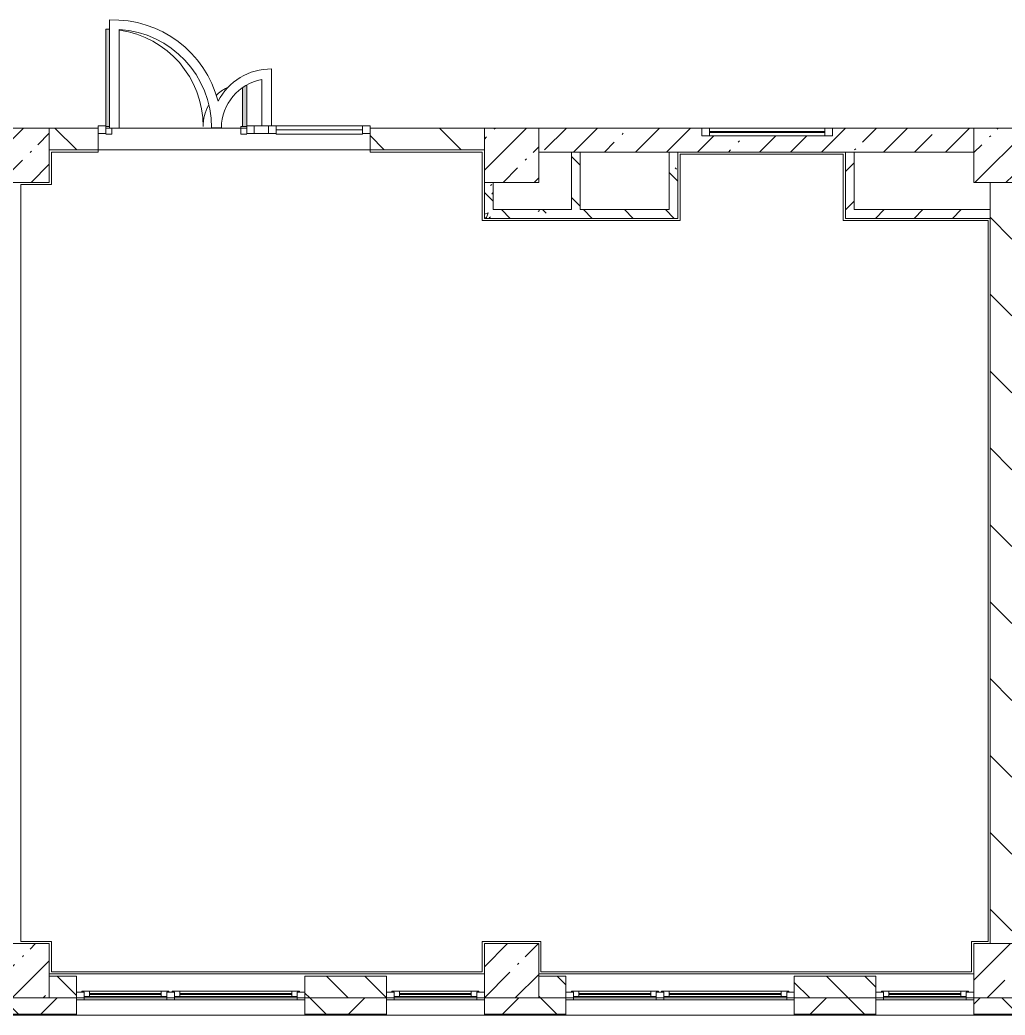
# Model space of a CAD drawing. Header units: millimetres. Extents: x -3902 to 188078, y -8553 to 29000.
# Drawn here: x 108708 to 117766, y -258 to 8895 of the extents above; entities that cross this region are included whole.
import ezdxf

# ---------------------------------------------------------------- set-up
doc = ezdxf.new("R2010")
doc.units = ezdxf.units.MM
for name, color, linetype, lineweight, true_color in [('A-DETL-GENF-4', 7, 'Continuous', 5, 0xaaaaaa), ('A-DOOR-1', 7, 'Continuous', 5, 0xaaaaaa), ('A-DOOR-2', 7, 'Continuous', 5, 0xe2e2e2), ('A-FLOR-2', 7, 'Continuous', 5, 0xaaaaaa), ('I-WALL-5', 7, 'Continuous', 5, 0x787878)]:
    doc.layers.add(name, color=color, linetype=linetype, lineweight=lineweight, true_color=true_color)
for name, color, linetype, lineweight in [('A-GLAZ-2', 7, 'Continuous', 5), ('A-GLAZ-CURT-2', 7, 'Continuous', 5), ('A-GLAZ-CWMG-2', 7, 'Continuous', 5), ('A-WALL', 7, 'Continuous', 9), ('A-WALL-3', 7, 'Continuous', 5), ('I-WALL-3', 7, 'Continuous', 5), ('S-COLS-4', 7, 'Continuous', 5)]:
    doc.layers.add(name, color=color, linetype=linetype, lineweight=lineweight)
pattern_1 = [(45, (61067.9, 0), (-353.5534, 353.5534), []), (135, (61067.9, 0), (-353.5534, -353.5534), [])]
pattern_2 = [(135, (61067.9, 0), (-353.5534, -353.5534), [])]
pattern_3 = [(45, (61067.9, 0), (-176.7767, 176.7767), [])]
pattern_4 = [(135, (61067.9, 0), (-377.171, -377.171), [533.4, -88.9, 17.78, -88.9]), (135, (61067.9, 376.94), (-377.171, -377.171), []), (50, (61067.9, 0), (637.6445, -55.7866), [66.675, -733.425]), (355, (61067.9, 0), (-123.3494, 668.699), [53.34, -586.74]), (100.451, (61121, -4.65), (514.299, 612.908), [56.665, -623.315]), (46.184, (61067.9, 177.8), (948.776, -147.15), [100.012, -1100.137]), (96.636, (61147, 165.5), (830.909, 865.997), [84.998, -934.973]), (351.184, (61067.9, 177.8), (830.918, 865.988), [80.01, -880.11]), (21, (61156.8, 133.35), (530.6506, -357.9283), [66.675, -733.425]), (326, (61156.8, 133.35), (216.308, 644.6585), [53.34, -586.74]), (71.451, (61201, 103.5), (746.9596, 286.724), [56.665, -623.315]), (37.5, (61067.9, 0), (10.8105, 295.9426), [16.764, -562.864, 16.764, -578.866, -588.962]), (37.5, (61067.9, 0), (10.8105, 295.9426), [-1175.258, 16.764, -572.198]), (7.5, (61067.9, 0), (233.8692, 350.6318), [16.764, -322.834, 16.764, -549.529, -224.472]), (7.5, (61067.9, 0), (233.8692, 350.6318), [-905.891, 16.764, -207.708]), (327.5, (60869.64, 0), (474.5678, -20.0513), [16.764, -205.486, 16.764, -676.656, -920.115]), (327.5, (60869.64, 0), (474.5678, -20.0513), [-915.67, 16.764, -903.351]), (317.5, (60780.74, 0), (518.4522, 88.9934), [16.764, -272.161, 16.764, -443.738, -653.415]), (317.5, (60780.74, 0), (518.4522, 88.9934), [-749.427, 16.764, -636.651])]

# ---------------------------------------------------------------- blocks, each defined once
blk = doc.blocks.new('BSC_Колонна _Прямоугольная - 500х500-V30-3_10_1_птичка')
at = {"layer": 'S-COLS-4'}
h = blk.add_hatch(dxfattribs=at)
h.set_pattern_fill('FP_41', color=256, style=0, pattern_type=2)
h.set_pattern_definition([(45, (-47660, -7650), (-285.123, 285.123), []), (45, (-47374.88, -7650), (-285.123, 285.123), [504.031, -100.806, 16.764, -84.042])])
h.paths.add_polyline_path([(-113.1, -250), (250, -250), (250, 250), (-250, 250), (-250, -250)])
for p, q in [((250, 250), (-250, 250)), ((-250, 250), (-250, -250)), ((250, -250), (250, 250)), ((-250, -250), (250, -250))]:
    blk.add_line(p, q, dxfattribs=at)
blk = doc.blocks.new('BSC_Колонна _Прямоугольная - 500х500-V31-3_10_1_птичка')
at = {"layer": 'S-COLS-4'}
h = blk.add_hatch(dxfattribs=at)
h.set_pattern_fill('FP_42', color=256, style=0, pattern_type=2)
h.set_pattern_definition([(45, (-52160, -7650), (-285.123, 285.123), []), (45, (-51874.88, -7650), (-285.123, 285.123), [504.031, -100.806, 16.764, -84.042])])
h.paths.add_polyline_path([(-250, -250), (250, -250), (250, 250), (-250, 250)])
for p, q in [((250, 250), (-250, 250)), ((-250, 250), (-250, -250)), ((250, -250), (250, 250)), ((-250, -250), (250, -250))]:
    blk.add_line(p, q, dxfattribs=at)
blk = doc.blocks.new('BSC_Колонна _Прямоугольная - 500х500-V37-3_10_1_птичка')
at = {"layer": 'S-COLS-4'}
h = blk.add_hatch(dxfattribs=at)
h.set_pattern_fill('FP_48', color=256, style=0, pattern_type=2)
h.set_pattern_definition([(45, (-47660, -150), (-285.123, 285.123), []), (45, (-47374.88, -150), (-285.123, 285.123), [504.031, -100.806, 16.764, -84.042])])
h.paths.add_polyline_path([(-250, -250), (250, -250), (250, 250), (-250, 250)])
for p, q in [((250, 250), (-250, 250)), ((-250, 250), (-250, -250)), ((250, -250), (250, 250)), ((-250, -250), (250, -250))]:
    blk.add_line(p, q, dxfattribs=at)
blk = doc.blocks.new('BSC_Колонна _Прямоугольная - 500х500-V38-3_10_1_птичка')
at = {"layer": 'S-COLS-4'}
h = blk.add_hatch(dxfattribs=at)
h.set_pattern_fill('FP_49', color=256, style=0, pattern_type=2)
h.set_pattern_definition([(45, (-52160, -150), (-285.123, 285.123), []), (45, (-51874.88, -150), (-285.123, 285.123), [504.031, -100.806, 16.764, -84.042])])
h.paths.add_polyline_path([(-250, -250), (250, -250), (250, 250), (-250, 250)])
for p, q in [((250, 250), (-250, 250)), ((-250, 250), (-250, -250)), ((250, -250), (250, 250)), ((-250, -250), (250, -250))]:
    blk.add_line(p, q, dxfattribs=at)
blk = doc.blocks.new('BSC_Колонна _Прямоугольная - 500х500-V51-3_10_1_птичка')
at = {"layer": 'S-COLS-4'}
h = blk.add_hatch(dxfattribs=at)
h.set_pattern_fill('FP_71', color=256, style=0, pattern_type=2)
h.set_pattern_definition([(45, (-56660, -150), (-285.123, 285.123), []), (45, (-56374.88, -150), (-285.123, 285.123), [504.031, -100.806, 16.764, -84.042])])
h.paths.add_polyline_path([(-250, -250), (250, -250), (250, 250), (-250, 250), (-250, 80.5)])
for p, q in [((250, 250), (-250, 250)), ((-250, 250), (-250, -250)), ((250, -250), (250, 250)), ((-250, -250), (250, -250))]:
    blk.add_line(p, q, dxfattribs=at)
blk = doc.blocks.new('BSC_Колонна _Прямоугольная - 500х500-V52-3_10_1_птичка')
at = {"layer": 'S-COLS-4'}
h = blk.add_hatch(dxfattribs=at)
h.set_pattern_fill('FP_72', color=256, style=0, pattern_type=2)
h.set_pattern_definition([(45, (-56660, -7650), (-285.123, 285.123), []), (45, (-56374.88, -7650), (-285.123, 285.123), [504.031, -100.806, 16.764, -84.042])])
h.paths.add_polyline_path([(-250, -250), (250, -250), (250, 250), (-250, 250)])
for p, q in [((250, 250), (-250, 250)), ((-250, 250), (-250, -250)), ((250, -250), (250, 250)), ((-250, -250), (250, -250))]:
    blk.add_line(p, q, dxfattribs=at)
blk = doc.blocks.new('120_Окно_СКБ_1Ст - 120_Окно_СКБ_1Ст 900х2500_h_-V62-3_10_1_птичка')
at = {"layer": 'A-GLAZ-2'}
for p, q in [((-450, -127), (-450, -57)), ((-450, -57), (-380, -57)), ((450, -57), (-450, -57)), ((-380, -57), (-380, -127)), ((380, -87), (-380, -87)), ((-380, -87), (-380, -127)), ((-330, -137), (-330, -87)), ((330, -137), (330, -87)), ((380, -127), (380, -57)), ((380, -57), (450, -57)), ((380, -127), (380, -87)), ((450, -57), (450, -127)), ((-380, -127), (-450, -127)), ((-450, -127), (-400, -127)), ((-380, -127), (-400, -127)), ((-400, -127), (-400, -137)), ((-400, -137), (400, -137)), ((400, -137), (-400, -137)), ((-330, -107), (330, -107)), ((330, -117), (-330, -117)), ((450, -127), (380, -127)), ((400, -127), (380, -127)), ((400, -127), (450, -127)), ((400, -137), (400, -127))]:
    blk.add_line(p, q, dxfattribs=at)
blk = doc.blocks.new('120_Окно_СКБ_2Ст - 120_Окно_СКБ_2Ст 2100х2400 _мал створка справа_-V63-3_10_1_птичка')
at = {"layer": 'A-GLAZ-2'}
for p, q in [((-1050, -127), (-1050, -57)), ((-1050, -57), (-980, -57)), ((1050, -57), (-1050, -57)), ((-980, -57), (-980, -127)), ((150, -87), (-980, -87)), ((-980, -87), (-980, -127)), ((-930, -137), (-930, -87)), ((100, -137), (100, -87)), ((150, -127), (150, -57)), ((150, -57), (220, -57)), ((150, -127), (150, -87)), ((220, -57), (220, -127)), ((980, -87), (220, -87)), ((220, -87), (220, -127)), ((270, -137), (270, -87)), ((930, -137), (930, -87)), ((980, -127), (980, -57)), ((980, -57), (1050, -57)), ((980, -127), (980, -87)), ((1050, -57), (1050, -127)), ((-980, -127), (-1050, -127)), ((-1050, -127), (-1000, -127)), ((-980, -127), (-1000, -127)), ((-1000, -127), (-1000, -137)), ((-1000, -137), (170, -137)), ((170, -137), (-1000, -137)), ((-930, -107), (100, -107)), ((100, -117), (-930, -117)), ((220, -127), (150, -127)), ((170, -127), (150, -127)), ((170, -127), (200, -127)), ((170, -137), (170, -127)), ((220, -127), (200, -127)), ((200, -127), (200, -137)), ((200, -137), (1000, -137)), ((1000, -137), (200, -137)), ((270, -107), (930, -107)), ((930, -117), (270, -117)), ((1050, -127), (980, -127)), ((1000, -127), (980, -127)), ((1000, -127), (1050, -127)), ((1000, -137), (1000, -127))]:
    blk.add_line(p, q, dxfattribs=at)
blk = doc.blocks.new('120_Окно_СКБ_1Ст - 120_Окно_СКБ_1Ст 900х2500_h_-V110-3_10_1_птичка')
at = {"layer": 'A-GLAZ-2'}
for p, q in [((-450, -127), (-450, -57)), ((-450, -57), (-380, -57)), ((450, -57), (-450, -57)), ((-380, -57), (-380, -127)), ((380, -87), (-380, -87)), ((-380, -87), (-380, -127)), ((-330, -137), (-330, -87)), ((330, -137), (330, -87)), ((380, -127), (380, -57)), ((380, -57), (450, -57)), ((380, -127), (380, -87)), ((450, -57), (450, -127)), ((-380, -127), (-450, -127)), ((-450, -127), (-400, -127)), ((-380, -127), (-400, -127)), ((-400, -127), (-400, -137)), ((-400, -137), (400, -137)), ((400, -137), (-400, -137)), ((-330, -107), (330, -107)), ((330, -117), (-330, -117)), ((450, -127), (380, -127)), ((400, -127), (380, -127)), ((400, -127), (450, -127)), ((400, -137), (400, -127))]:
    blk.add_line(p, q, dxfattribs=at)
blk = doc.blocks.new('Прямоугольный импост - 50 x 70 мм-V167-3_10_1_птичка')
at = {"layer": 'A-GLAZ-CWMG-2'}
for p, q in [((-70, 35), (0, 35)), ((-70, -35), (-70, 35)), ((0, 35), (0, -35)), ((0, -35), (-70, -35))]:
    blk.add_line(p, q, dxfattribs=at)
blk = doc.blocks.new('Дверь_Витражная_остекление_ - ДВН_ДАО_Главный вход_1200 в свету-V168-3_10_1_птичка')
at = {"layer": 'A-DOOR-2'}
for points in [[(-647.5, 30), (-613.5, 35), (-613.5, 925), (-647.5, 921.8), (-647.5, 35)], [(607.5, 30), (647.5, 35), (647.5, 410.5), (607.5, 378.4), (607.5, 35)]]:
    blk.add_hatch(color=256, dxfattribs=at).paths.add_polyline_path(points)
at = {"layer": 'A-DETL-GENF-4'}
for p, q in [((-613.5, 925), (-647.5, 925)), ((-647.5, 925), (-647.5, 35)), ((607.5, 385.1), (607.5, 30)), ((647.5, 35), (647.5, 410.5)), ((-647.5, 30), (-613.5, 30)), ((-613.5, 30), (-647.5, 30)), ((-592.5, -40), (-592.5, 15)), ((592.5, -40), (592.5, 30)), ((592.5, 30), (647.5, 30)), ((607.5, 30), (647.5, 30)), ((-647.5, -40), (-592.5, -40)), ((647.5, -40), (592.5, -40))]:
    blk.add_line(p, q, dxfattribs=at)
at = {"layer": 'A-DOOR-1'}
for p, q in [((-647.5, 925), (-647.5, 35)), ((647.5, 410.5), (647.5, 35))]:
    blk.add_line(p, q, dxfattribs=at)
for centre, radius, start, end in [((-647.5, 30), 895, 87.78643, 90), ((-647.5, 30), 895, 360, 81.92896), ((647.5, 30), 400, 117.12057, 134.53885), ((647.5, 30), 400, 151.21297, 180)]:
    blk.add_arc(centre, radius, start, end, dxfattribs=at)
blk = doc.blocks.new('Системная панель - Стемалит - 40мм-V169-3_10_1_птичка')
at = {"layer": 'A-GLAZ-CURT-2'}
for p, q in [((65, 35), (-65, 35)), ((-65, 35), (-65, -35)), ((65, -35), (65, 35)), ((-65, -35), (65, -35))]:
    blk.add_line(p, q, dxfattribs=at)
blk = doc.blocks.new('Прямоугольный импост - 50 x 70 мм-V170-3_10_1_птичка')
at = {"layer": 'A-GLAZ-CWMG-2'}
for p, q in [((-35, 35), (35, 35)), ((-35, -35), (-35, 35)), ((35, 35), (35, -35)), ((35, -35), (-35, -35))]:
    blk.add_line(p, q, dxfattribs=at)
blk = doc.blocks.new('Прямоугольный импост - 50 x 70 мм-V171-3_10_1_птичка')
at = {"layer": 'A-GLAZ-CWMG-2'}
for p, q in [((0, 35), (-70, 35)), ((-70, 35), (-70, -35)), ((0, -35), (0, 35)), ((-70, -35), (0, -35))]:
    blk.add_line(p, q, dxfattribs=at)
blk = doc.blocks.new('Системная панель - Стекло - 40мм-V175-3_10_1_птичка')
at = {"layer": 'A-GLAZ-CURT-2'}
for p, q in [((397.5, 0), (-397.5, 0)), ((-397.5, 0), (-397.5, -40)), ((397.5, -40), (397.5, 0)), ((-397.5, -40), (397.5, -40))]:
    blk.add_line(p, q, dxfattribs=at)
blk = doc.blocks.new('Прямоугольный импост - 50 x 70 мм-V173-3_10_1_птичка')
at = {"layer": 'A-GLAZ-CWMG-2'}
for p, q in [((-35, 35), (35, 35)), ((-35, -35), (-35, 35)), ((35, 35), (35, -35)), ((35, -35), (-35, -35))]:
    blk.add_line(p, q, dxfattribs=at)
blk = doc.blocks.new('Прямоугольный импост - 50 x 70 мм-V174-3_10_1_птичка')
at = {"layer": 'A-GLAZ-CWMG-2'}
blk.add_line((42060, 7920), (41265, 7920), dxfattribs=at)
blk = doc.blocks.new('120_Окно_СКБ_1Ст - 120_Окно_СКБ_1Ст 400х1200 EI30-V180-3_10_1_птичка')
at = {"layer": 'A-GLAZ-2'}
for p, q in [((-600, 40), (-600, 110)), ((-600, 110), (-530, 110)), ((600, 110), (-600, 110)), ((-530, 110), (-530, 40)), ((530, 40), (530, 110)), ((530, 110), (600, 110)), ((600, 110), (600, 40)), ((-530, 40), (-600, 40)), ((-600, 40), (600, 40)), ((530, 80), (-530, 80)), ((530, 70), (-530, 70)), ((600, 40), (530, 40))]:
    blk.add_line(p, q, dxfattribs=at)

msp = doc.modelspace()

# ---------------------------------------------------------------- hatches: boundary and pattern name
at = {"layer": 'A-WALL-3'}
h = msp.add_hatch(dxfattribs=at)
h.set_pattern_fill('FP_62', color=256, style=0, pattern_type=2)
h.set_pattern_definition([(135, (61067.9, 0), (-176.7767, -176.7767), [])])
h.paths.add_polyline_path([(126326.6, -100), (126477.9, -100), (126477.9, 100), (126227.9, 100), (126227.9, -100)])
h.paths.add_polyline_path([(116072.4, -100), (116577.9, -100), (116577.9, 100), (115827.9, 100), (115827.9, -100)])
h.paths.add_polyline_path([(117977.9, -100), (118877.9, -100), (118877.9, 100), (117977.9, 100), (117977.9, -52.2)])
h.paths.add_polyline_path([(125327.9, -100), (125327.9, 100), (124777.9, 100), (124777.9, -100)])
h.paths.add_polyline_path([(122477.9, -100), (122677.9, -100), (122677.9, 100), (122477.9, 100), (122477.9, 42.9)])
h.paths.add_polyline_path([(104885.9, -100), (105377.9, -100), (105377.9, 100), (104477.9, 100), (104477.9, -100)])
h.paths.add_polyline_path([(109227.9, -100), (109227.9, 100), (108977.9, 100), (108977.9, -100)])
h.paths.add_polyline_path([(112077.9, -100), (112077.9, 100), (111327.9, 100), (111327.9, -100)])
h.paths.add_polyline_path([(103727.9, -100), (103977.9, -100), (103977.9, 100), (103727.9, 100)])
h.paths.add_polyline_path([(113477.9, -100), (113727.9, -100), (113727.9, 100), (113477.9, 100), (113477.9, 33.3)])
h.paths.add_polyline_path([(102827.9, -100), (102827.9, 100), (102207.9, 100), (102207.9, -100)])
h.paths.add_polyline_path([(99607.9, -100), (99607.9, 100), (99557.9, 100), (99557.9, -100)])
h = msp.add_hatch(dxfattribs=at)
h.set_pattern_fill('FP_64', color=256, style=0, pattern_type=2)
h.set_pattern_definition(pattern_1)
h.paths.add_polyline_path([(116072.4, -250), (116577.9, -250), (116577.9, -100), (115827.9, -100), (115827.9, -250)])
h.paths.add_polyline_path([(117695, -250), (117695, -100), (117477.9, -100), (117477.9, -250)])
h.paths.add_polyline_path([(112077.9, -250), (112077.9, -100), (111327.9, -100), (111327.9, -250)])
h.paths.add_polyline_path([(102207.9, -250), (102827.9, -250), (102827.9, -100), (102207.9, -100)])
h.paths.add_polyline_path([(108977.9, -250), (109227.9, -250), (109227.9, -100), (108477.9, -100), (108477.9, -250), (108614.7, -250)])
h.paths.add_polyline_path([(103727.9, -250), (105377.9, -250), (105377.9, -100), (103727.9, -100)])
h.paths.add_polyline_path([(113727.9, -250), (113727.9, -100), (112977.9, -100), (112977.9, -250), (113275.8, -250)])
h.paths.add_polyline_path([(100107.9, -250), (100107.9, -100), (99377.9, -100), (99377.9, -250)])
h = msp.add_hatch(dxfattribs=at)
h.set_pattern_fill('FP_64', color=256, style=0, pattern_type=2)
h.set_pattern_definition(pattern_1)
h.paths.add_polyline_path([(131727.9, -250), (131727.9, -100), (128127.9, -100), (128127.9, -250), (130987.6, -250)])
h.paths.add_polyline_path([(136767.9, -250), (136767.9, -100), (132627.9, -100), (132627.9, -250), (136580.9, -250)])
h.paths.add_polyline_path([(117977.9, -250), (118877.9, -250), (118877.9, -100), (117695, -100), (117695, -250), (117936.8, -250)])
h.paths.add_polyline_path([(122477.9, -250), (122677.9, -250), (122677.9, -100), (121977.9, -100), (121977.9, -250)])
h.paths.add_polyline_path([(124777.9, -250), (125327.9, -250), (125327.9, -100), (124777.9, -100)])
h.paths.add_polyline_path([(126977.9, -250), (127227.9, -250), (127227.9, -100), (126227.9, -100), (126227.9, -250), (126477.9, -250)])
at = {"layer": 'I-WALL-3'}
h = msp.add_hatch(dxfattribs=at)
h.set_pattern_fill('FP_63', color=256, style=0, pattern_type=2)
h.set_pattern_definition(pattern_2)
h.paths.add_polyline_path([(112343.6, 7700), (112977.9, 7700), (112977.9, 7900), (111927.9, 7900), (111927.9, 7700)])
h.paths.add_polyline_path([(108977.9, 7700), (109427.9, 7700), (109427.9, 7900), (108977.9, 7900), (108977.9, 7750.3)])
h = msp.add_hatch(dxfattribs=at)
h.set_pattern_fill('FP_60', color=256, style=0, pattern_type=2)
h.set_pattern_definition([(45, (61067.9, 0), (-285.123, 285.123), []), (45, (61353, 0), (-285.123, 285.123), [504.031, -100.806, 16.764, -84.042])])
h.paths.add_polyline_path([(117477.9, 7680), (117477.9, 7900), (116177.9, 7900), (116177.9, 7830), (114977.9, 7830), (114977.9, 7900), (113477.9, 7900), (113477.9, 7680), (116377.9, 7680)])
h = msp.add_hatch(dxfattribs=at)
h.set_pattern_fill('FP_65', color=256, style=0, pattern_type=2)
h.set_pattern_definition(pattern_3)
h.paths.add_polyline_path([(116377.9, 7070), (116377.9, 7680), (116297.9, 7680), (116297.9, 7070)])
h = msp.add_hatch(dxfattribs=at)
h.set_pattern_fill('FP_63', color=256, style=0, pattern_type=2)
h.set_pattern_definition(pattern_2)
h.paths.add_polyline_path([(117628.6, 400), (117828.6, 400), (117828.6, 7400), (117628.6, 7400), (117628.6, 808.9)])
h = msp.add_hatch(dxfattribs=at)
h.set_pattern_fill('FP_65', color=256, style=0, pattern_type=2)
h.set_pattern_definition(pattern_3)
h.paths.add_polyline_path([(117628.6, 7070), (117628.6, 7150), (116377.9, 7150), (116377.9, 7070)])
at = {"layer": 'I-WALL-5'}
h = msp.add_hatch(dxfattribs=at)
h.set_pattern_fill('FP_70', color=256, style=0, pattern_type=2)
h.set_pattern_definition(pattern_4)
h.paths.add_polyline_path([(113857.9, 7150), (113857.9, 7680), (113777.9, 7680), (113777.9, 7150)])
h = msp.add_hatch(dxfattribs=at)
h.set_pattern_fill('FP_70', color=256, style=0, pattern_type=2)
h.set_pattern_definition(pattern_4)
h.paths.add_polyline_path([(114757.9, 7150), (114757.9, 7680), (114677.9, 7680), (114677.9, 7150)])
h = msp.add_hatch(dxfattribs=at)
h.set_pattern_fill('FP_70', color=256, style=0, pattern_type=2)
h.set_pattern_definition(pattern_4)
h.paths.add_polyline_path([(113057.9, 7150), (113057.9, 7400), (112977.9, 7400), (112977.9, 7150)])
h = msp.add_hatch(dxfattribs=at)
h.set_pattern_fill('FP_70', color=256, style=0, pattern_type=2)
h.set_pattern_definition(pattern_4)
h.paths.add_polyline_path([(114208, 7070), (114757.9, 7070), (114757.9, 7150), (112977.9, 7150), (112977.9, 7070)])

# ---------------------------------------------------------------- linework, layer by layer
at = {"layer": 'A-FLOR-2'}
for p, q in [((109531.9, 8894.4), (109531.9, 7900)), ((109621.9, 7900), (109621.9, 8806.8)), ((111022.1, 7920), (111022.1, 8443.9)), ((110932.1, 8346.4), (110932.1, 7920)), ((109531.9, 7900), (109621.9, 7900)), ((110470.5, 7903.5), (110560.6, 7903.5)), ((109427.9, 7700), (109427.9, 7680)), ((111927.9, 7680), (111927.9, 7700)), ((109427.9, 7680), (108997.9, 7680)), ((108997.9, 7680), (108997.9, 7380)), ((112957.9, 7680), (111927.9, 7680)), ((112957.9, 7050), (112957.9, 7680)), ((116277.9, 7660), (114777.9, 7660)), ((114777.9, 7660), (114777.9, 7050)), ((116277.9, 7050), (116277.9, 7660)), ((108997.9, 7380), (108717.9, 7380)), ((108717.9, 7380), (108717.9, 420)), ((114777.9, 7050), (112957.9, 7050)), ((117608.6, 7050), (116277.9, 7050)), ((117608.6, 420), (117608.6, 7050)), ((108717.9, 420), (108997.9, 420)), ((108997.9, 420), (108997.9, 140)), ((112957.9, 140), (112957.9, 420)), ((112957.9, 420), (113497.9, 420)), ((113497.9, 420), (113497.9, 140)), ((117457.9, 140), (117457.9, 420)), ((117457.9, 420), (117608.6, 420)), ((108997.9, 140), (112957.9, 140)), ((113497.9, 140), (117457.9, 140))]:
    msp.add_line(p, q, dxfattribs=at)
for centre, radius, start, end in [((109565.6, 7900), 995, 14.33829, 91.93805), ((109565.5, 7903.5), 905, 360, 86.42904), ((111014.6, 7900), 544, 89.21005, 153.06648), ((111014.6, 7900), 454, 100.46985, 179.55829)]:
    msp.add_arc(centre, radius, start, end, dxfattribs=at)
at = {"layer": 'A-WALL'}
for p, q in [((114757.9, 7680), (114677.9, 7680)), ((116377.9, 7680), (116297.9, 7680)), ((117628.6, 7070), (117628.6, 7150)), ((108977.9, -100), (109227.9, -100)), ((111327.9, -100), (112077.9, -100)), ((113477.9, -100), (113727.9, -100)), ((115827.9, -100), (116577.9, -100)), ((108477.9, -250), (109227.9, -250)), ((108477.9, -253), (109227.9, -253)), ((111327.9, -250), (112077.9, -250)), ((111327.9, -253), (112077.9, -253)), ((112977.9, -250), (113727.9, -250)), ((112977.9, -253), (113727.9, -253)), ((115827.9, -250), (116577.9, -250)), ((115827.9, -253), (116577.9, -253)), ((117477.9, -250), (118877.9, -250)), ((117477.9, -253), (118877.9, -253))]:
    msp.add_line(p, q, dxfattribs=at)
at = {"layer": 'A-WALL-3'}
for p, q in [((109227.9, 100), (108977.9, 100)), ((109227.9, -258), (109227.9, 100)), ((112077.9, 100), (111327.9, 100)), ((111327.9, 100), (111327.9, -258)), ((112077.9, -258), (112077.9, 100)), ((113727.9, 100), (113477.9, 100)), ((113727.9, -258), (113727.9, 100)), ((116577.9, 100), (115827.9, 100)), ((115827.9, 100), (115827.9, -258)), ((116577.9, -258), (116577.9, 100)), ((109227.9, -100), (111327.9, -100)), ((112077.9, -100), (112977.9, -100)), ((112977.9, -100), (112977.9, -258)), ((113727.9, -100), (115827.9, -100)), ((116577.9, -100), (117477.9, -100)), ((117477.9, -100), (117477.9, -258)), ((111327.9, -258), (97590.9, -258)), ((125327.9, -258), (111327.9, -258))]:
    msp.add_line(p, q, dxfattribs=at)
at = {"layer": 'I-WALL-3'}
for p, q in [((109427.9, 7900), (108977.9, 7900)), ((109427.9, 7700), (109427.9, 7900)), ((109497.9, 7900), (109531.9, 7900)), ((109621.9, 7900), (110792.9, 7900)), ((112977.9, 7900), (111927.9, 7900)), ((111927.9, 7900), (111927.9, 7700)), ((114977.9, 7900), (113477.9, 7900)), ((117477.9, 7900), (116177.9, 7900)), ((112977.9, 7700), (108977.9, 7700)), ((113477.9, 7680), (114677.9, 7680)), ((113777.9, 7680), (113777.9, 7150)), ((113857.9, 7150), (113857.9, 7680)), ((114677.9, 7680), (114677.9, 7150)), ((114757.9, 7070), (114757.9, 7680)), ((114757.9, 7680), (116297.9, 7680)), ((116297.9, 7680), (116297.9, 7070)), ((116377.9, 7150), (116377.9, 7680)), ((116377.9, 7680), (117477.9, 7680)), ((112977.9, 7400), (112977.9, 7070)), ((113057.9, 7150), (113057.9, 7400)), ((117628.6, 7400), (117628.6, 7150)), ((113777.9, 7150), (113057.9, 7150)), ((114677.9, 7150), (113857.9, 7150)), ((117628.6, 7150), (116377.9, 7150)), ((112977.9, 7070), (114757.9, 7070)), ((116297.9, 7070), (117628.6, 7070)), ((117628.6, 7070), (117628.6, 400)), ((108977.9, 120), (112977.9, 120)), ((113477.9, 120), (117477.9, 120))]:
    msp.add_line(p, q, dxfattribs=at)

# ---------------------------------------------------------------- block references
at = {"layer": 'A-DOOR-1'}
msp.add_blockref('Дверь_Витражная_остекление_ - ДВН_ДАО_Главный вход_1200 в свету-V168-3_10_1_птичка', (110145.4, 7885), dxfattribs=at)
at = {"layer": 'A-GLAZ-2'}
msp.add_blockref('120_Окно_СКБ_1Ст - 120_Окно_СКБ_1Ст 400х1200 EI30-V180-3_10_1_птичка', (115577.9, 7790), dxfattribs=at)
at = {"layer": 'A-GLAZ-2', "rotation": 180}
for name, p in [('120_Окно_СКБ_2Ст - 120_Окно_СКБ_2Ст 2100х2400 _мал створка справа_-V63-3_10_1_птичка', (110277.9, -175)), ('120_Окно_СКБ_1Ст - 120_Окно_СКБ_1Ст 900х2500_h_-V110-3_10_1_птичка', (112527.9, -175)), ('120_Окно_СКБ_2Ст - 120_Окно_СКБ_2Ст 2100х2400 _мал створка справа_-V63-3_10_1_птичка', (114777.9, -175)), ('120_Окно_СКБ_1Ст - 120_Окно_СКБ_1Ст 900х2500_h_-V62-3_10_1_птичка', (117027.9, -175))]:
    msp.add_blockref(name, p, dxfattribs=at)
at = {"layer": 'A-GLAZ-CURT-2'}
for name, p in [('Системная панель - Стемалит - 40мм-V169-3_10_1_птичка', (110927.9, 7885)), ('Системная панель - Стекло - 40мм-V175-3_10_1_птичка', (111460.4, 7885))]:
    msp.add_blockref(name, p, dxfattribs=at)
at = {"layer": 'A-GLAZ-CWMG-2', "rotation": 180}
msp.add_blockref('Прямоугольный импост - 50 x 70 мм-V171-3_10_1_птичка', (109427.9, 7885), dxfattribs=at)
at = {"layer": 'A-GLAZ-CWMG-2', "extrusion": (0, 0, -1), "rotation": 180}
for name, p in [('Прямоугольный импост - 50 x 70 мм-V170-3_10_1_птичка', (-110827.9, 7885)), ('Прямоугольный импост - 50 x 70 мм-V173-3_10_1_птичка', (-111027.9, 7885)), ('Прямоугольный импост - 50 x 70 мм-V167-3_10_1_птичка', (-111927.9, 7885))]:
    msp.add_blockref(name, p, dxfattribs=at)
at = {"layer": 'A-GLAZ-CWMG-2'}
msp.add_blockref('Прямоугольный импост - 50 x 70 мм-V174-3_10_1_птичка', (69797.9, 0), dxfattribs=at)
at = {"layer": 'S-COLS-4'}
for name, p in [('BSC_Колонна _Прямоугольная - 500х500-V30-3_10_1_птичка', (108727.9, 7650)), ('BSC_Колонна _Прямоугольная - 500х500-V31-3_10_1_птичка', (113227.9, 7650)), ('BSC_Колонна _Прямоугольная - 500х500-V52-3_10_1_птичка', (117727.9, 7650)), ('BSC_Колонна _Прямоугольная - 500х500-V37-3_10_1_птичка', (108727.9, 150)), ('BSC_Колонна _Прямоугольная - 500х500-V38-3_10_1_птичка', (113227.9, 150)), ('BSC_Колонна _Прямоугольная - 500х500-V51-3_10_1_птичка', (117727.9, 150))]:
    msp.add_blockref(name, p, dxfattribs=at)

doc.saveas('drawing.dxf')
